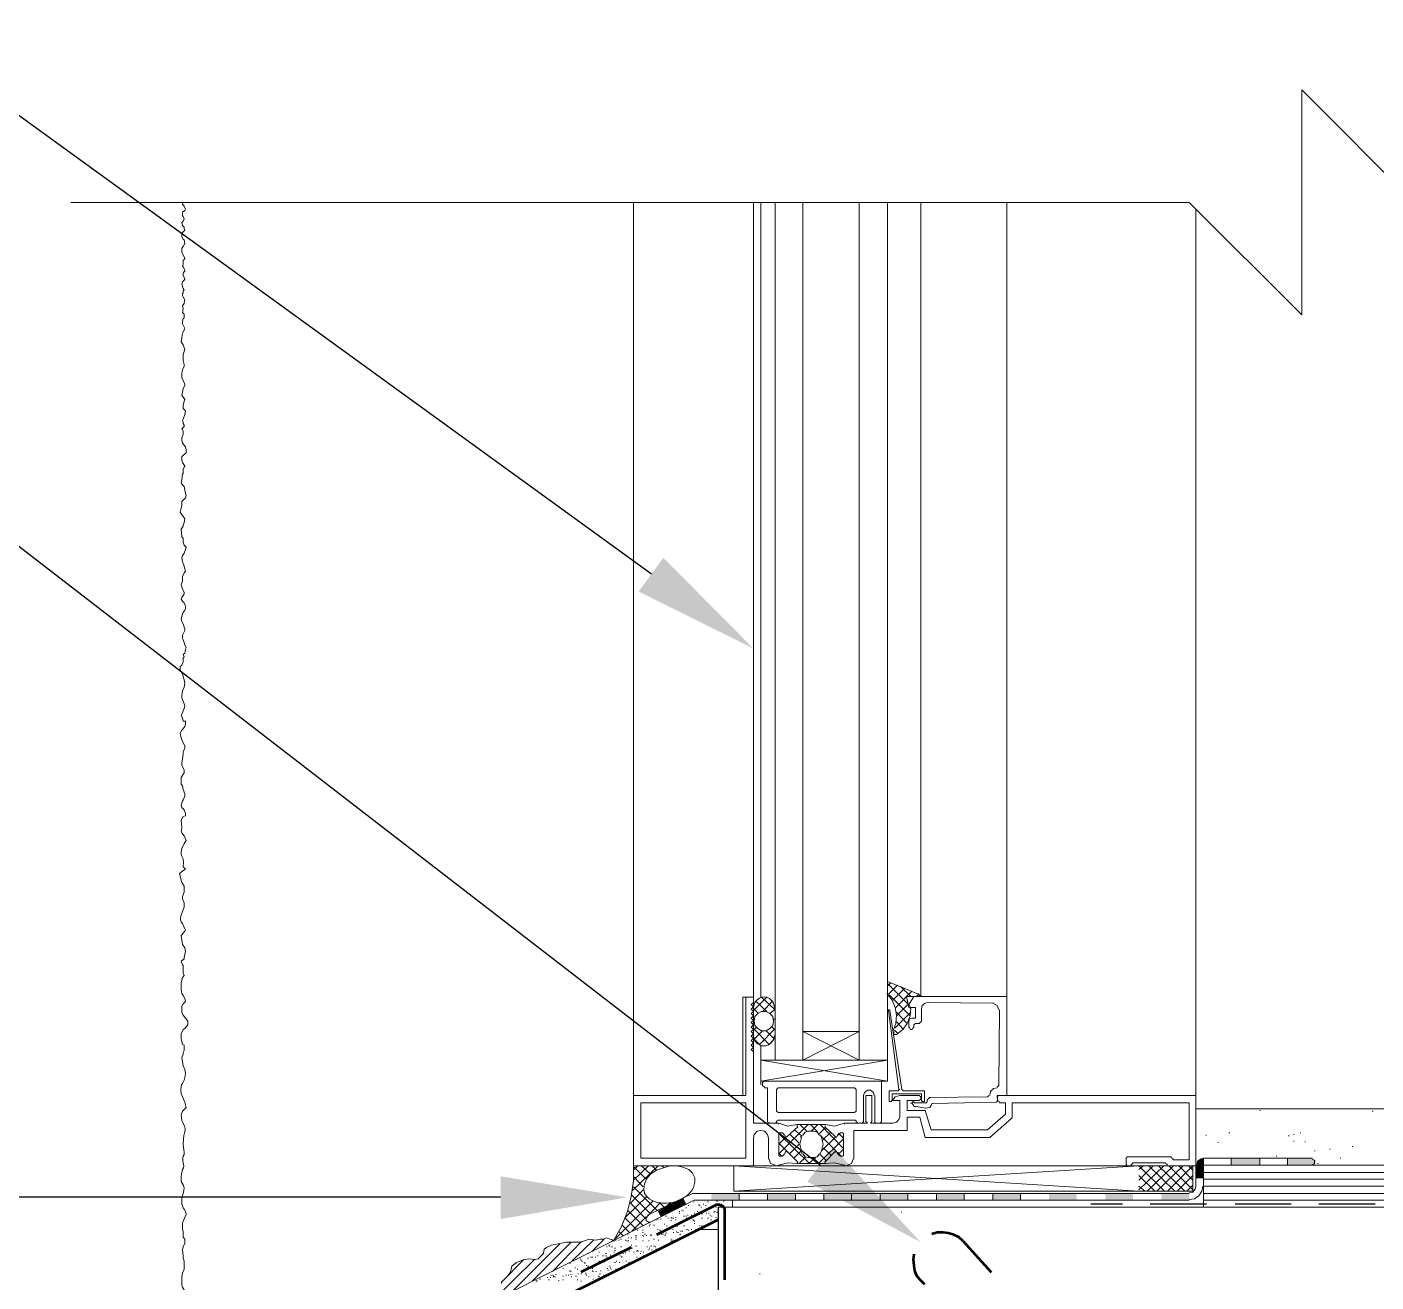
# Model space of a CAD drawing. Header units: millimetres. Extents: x 14 to 201, y 16 to 268.
# Drawn here: x 69.76 to 107.82, y 132.36 to 167.79 of the extents above; entities that cross this region are included whole.
import ezdxf

# ---------------------------------------------------------------- set-up
doc = ezdxf.new("R2010")
doc.units = ezdxf.units.MM
doc.header["$MEASUREMENT"] = 0
doc.layers.get('0').update_dxf_attribs({"linetype": 'CONTINUOUS'})

msp = doc.modelspace()

# ---------------------------------------------------------------- hatches: boundary and pattern name
at = {"true_color": 0x000007}
for points in [[(87.715, 152.802), (90.255, 150.241), (87.016, 151.85)], [(92.52, 136.144), (94.975, 133.477), (91.779, 135.191)], [(102.764, 135.678), (102.955, 135.657), (102.743, 135.657)], [(102.743, 135.657), (102.955, 135.636), (102.743, 135.636)], [(102.743, 135.657), (102.955, 135.657), (102.955, 135.636)], [(102.743, 135.636), (102.955, 135.297), (102.743, 135.297)], [(102.743, 135.636), (102.955, 135.636), (102.955, 135.297)], [(102.785, 135.742), (102.955, 135.721), (102.764, 135.721)], [(102.764, 135.721), (102.955, 135.678), (102.764, 135.678)], [(102.764, 135.721), (102.955, 135.721), (102.955, 135.678)], [(102.764, 135.678), (102.955, 135.678), (102.955, 135.657)], [(102.807, 135.784), (102.955, 135.742), (102.785, 135.742)], [(102.785, 135.742), (102.955, 135.742), (102.955, 135.721)], [(102.828, 135.805), (102.955, 135.784), (102.807, 135.784)], [(102.807, 135.784), (102.955, 135.784), (102.955, 135.742)], [(102.849, 135.826), (102.955, 135.805), (102.828, 135.805)], [(102.828, 135.805), (102.955, 135.805), (102.955, 135.784)], [(102.891, 135.848), (102.955, 135.826), (102.849, 135.826)], [(102.849, 135.826), (102.955, 135.826), (102.955, 135.805)], [(102.891, 135.848), (102.955, 135.848), (102.955, 135.826)], [(103.738, 135.848), (104.542, 135.657), (103.738, 135.657)], [(103.738, 135.848), (104.542, 135.848), (104.542, 135.657)], [(105.325, 135.848), (106.087, 135.826), (105.325, 135.826)], [(105.325, 135.848), (106.066, 135.848), (106.087, 135.826)], [(105.325, 135.826), (106.108, 135.805), (105.325, 135.805)], [(105.325, 135.826), (106.087, 135.826), (106.108, 135.805)], [(105.325, 135.805), (106.13, 135.784), (105.325, 135.784)], [(105.325, 135.805), (106.108, 135.805), (106.13, 135.784)], [(105.325, 135.784), (106.13, 135.763), (105.325, 135.763)], [(105.325, 135.784), (106.13, 135.784), (106.13, 135.763)], [(105.325, 135.763), (106.13, 135.742), (105.325, 135.742)], [(105.325, 135.763), (106.13, 135.763), (106.13, 135.742)], [(105.325, 135.742), (106.13, 135.721), (105.325, 135.721)], [(105.325, 135.742), (106.13, 135.742), (106.13, 135.721)], [(105.325, 135.721), (106.108, 135.699), (105.325, 135.699)], [(105.325, 135.721), (106.13, 135.721), (106.108, 135.699)], [(105.325, 135.699), (106.087, 135.678), (105.325, 135.678)], [(105.325, 135.699), (106.108, 135.699), (106.087, 135.678)], [(105.325, 135.678), (106.087, 135.657), (105.325, 135.657)], [(105.325, 135.678), (106.087, 135.678), (106.087, 135.657)], [(83.121, 135.34), (86.699, 134.747), (83.121, 134.133)], [(89.069, 134.853), (89.852, 134.662), (89.069, 134.662)], [(89.069, 134.853), (89.852, 134.853), (89.852, 134.662)], [(90.657, 134.853), (91.44, 134.662), (90.657, 134.662)], [(90.657, 134.853), (91.44, 134.853), (91.44, 134.662)], [(92.244, 134.853), (93.027, 134.662), (92.244, 134.662)], [(92.244, 134.853), (93.027, 134.853), (93.027, 134.662)], [(93.832, 134.853), (94.615, 134.662), (93.832, 134.662)], [(93.832, 134.853), (94.615, 134.853), (94.615, 134.662)], [(95.419, 134.853), (96.203, 134.662), (95.419, 134.662)], [(95.419, 134.853), (96.203, 134.853), (96.203, 134.662)], [(97.007, 134.853), (97.79, 134.662), (97.007, 134.662)], [(97.007, 134.853), (97.79, 134.853), (97.79, 134.662)], [(98.594, 134.853), (99.378, 134.662), (98.594, 134.662)], [(98.594, 134.853), (99.378, 134.853), (99.378, 134.662)], [(100.182, 134.853), (100.965, 134.662), (100.182, 134.662)], [(100.182, 134.853), (100.965, 134.853), (100.965, 134.662)], [(101.769, 134.853), (102.553, 134.662), (101.769, 134.662)], [(101.769, 134.853), (102.553, 134.853), (102.553, 134.662)], [(87.905, 134.556), (87.99, 134.366), (87.566, 134.366)], [(88.138, 134.662), (88.35, 134.556), (87.905, 134.556)], [(87.905, 134.556), (88.35, 134.556), (87.99, 134.366)], [(88.265, 134.726), (88.307, 134.662), (88.138, 134.662)], [(88.138, 134.662), (88.307, 134.662), (88.35, 134.556)], [(87.566, 134.366), (87.99, 134.366), (87.651, 134.197)]]:
    msp.add_hatch(color=0, dxfattribs=at).paths.add_polyline_path(points)

# ---------------------------------------------------------------- linework, layer by layer
at = {"color": 0, "linetype": 'Continuous', "lineweight": 15, "true_color": 0x000007}
for p, q in [((70.993, 162.835), (102.553, 162.835)), ((90.868, 162.835), (90.868, 138.62)), ((94.043, 138.62), (94.043, 162.835)), ((105.728, 159.66), (102.553, 162.835)), ((94.763, 140.377), (94.636, 140.187)), ((94.636, 140.187), (94.678, 140.123)), ((94.784, 140.398), (94.742, 140.377)), ((95.187, 140.25), (97.028, 140.229)), ((94.636, 139.721), (94.636, 139.552)), ((94.932, 139.658), (94.975, 139.7)), ((94.996, 139.7), (94.996, 140.06)), ((97.197, 140.039), (97.176, 137.901)), ((94.636, 139.552), (94.678, 139.509)), ((94.678, 139.488), (94.742, 139.488)), ((94.742, 139.509), (94.784, 139.552)), ((94.827, 139.658), (94.784, 139.615)), ((94.784, 139.552), (94.784, 139.615)), ((94.827, 139.658), (94.932, 139.658)), ((90.953, 137.837), (90.911, 137.795)), ((93.112, 137.837), (90.953, 137.837)), ((93.154, 137.795), (93.112, 137.837)), ((97.134, 137.858), (97.176, 137.901)), ((89.958, 137.626), (86.931, 137.626)), ((90.911, 137.795), (90.911, 137.181)), ((93.154, 137.181), (93.154, 137.795)), ((93.366, 137.626), (93.366, 136.864)), ((93.684, 136.864), (93.684, 137.626)), ((94.255, 137.583), (94.192, 137.499)), ((94.975, 137.583), (94.932, 137.626)), ((94.932, 137.477), (94.975, 137.52)), ((94.975, 137.583), (94.975, 137.52)), ((95.229, 137.562), (95.187, 137.52)), ((96.859, 137.583), (95.208, 137.562)), ((96.859, 137.583), (96.901, 137.626)), ((97.113, 137.435), (97.155, 137.477)), ((97.155, 137.456), (97.134, 137.583)), ((97.176, 137.626), (97.155, 137.604)), ((97.176, 137.456), (97.197, 137.435)), ((90.911, 137.181), (90.953, 137.139)), ((90.953, 137.139), (93.112, 137.139)), ((93.112, 137.139), (93.154, 137.181)), ((94.7, 137.414), (94.7, 137.393)), ((94.721, 137.414), (94.784, 137.329)), ((137.287, 137.245), (102.743, 137.245)), ((90.678, 136.864), (90.699, 136.842)), ((90.89, 136.842), (90.699, 136.842)), ((90.89, 136.842), (90.911, 136.864)), ((90.911, 136.906), (90.911, 136.864)), ((90.953, 136.927), (90.932, 136.906)), ((93.133, 136.927), (90.953, 136.927)), ((90.974, 136.821), (90.953, 136.821)), ((91.207, 136.461), (91.504, 136.737)), ((91.504, 136.737), (91.482, 136.779)), ((92.287, 136.779), (92.266, 136.737)), ((92.562, 136.461), (92.266, 136.737)), ((92.837, 136.821), (92.816, 136.821)), ((93.154, 136.906), (93.133, 136.927)), ((93.154, 136.864), (93.154, 136.906)), ((93.176, 136.864), (93.197, 136.842)), ((93.324, 136.842), (93.197, 136.842)), ((93.324, 136.842), (93.345, 136.864)), ((93.684, 136.864), (93.705, 136.842)), ((93.832, 136.842), (93.705, 136.842)), ((93.832, 136.842), (93.853, 136.864)), ((90.678, 136.419), (90.678, 135.826)), ((90.995, 136.567), (90.974, 136.546)), ((90.974, 135.932), (90.974, 136.546)), ((90.995, 136.567), (91.059, 136.567)), ((91.08, 136.567), (91.059, 136.567)), ((91.08, 136.567), (91.122, 136.525)), ((91.122, 136.504), (91.122, 136.525)), ((92.71, 136.567), (92.646, 136.525)), ((92.668, 136.525), (92.646, 136.504)), ((92.773, 136.567), (92.71, 136.567)), ((92.71, 136.567), (92.71, 136.567)), ((92.795, 136.546), (92.773, 136.567)), ((92.795, 135.932), (92.795, 136.546)), ((90.974, 135.932), (90.995, 135.911)), ((91.059, 135.911), (90.995, 135.911)), ((91.059, 135.911), (91.08, 135.911)), ((91.122, 135.953), (91.08, 135.911)), ((91.122, 135.953), (91.122, 135.975)), ((91.504, 135.742), (91.207, 136.038)), ((92.266, 135.742), (92.562, 136.038)), ((92.646, 135.975), (92.668, 135.953)), ((92.646, 135.953), (92.71, 135.911)), ((92.71, 135.911), (92.71, 135.911)), ((92.71, 135.911), (92.773, 135.911)), ((92.773, 135.911), (92.795, 135.932)), ((89.26, 135.636), (102.743, 135.636)), ((90.868, 135.636), (90.953, 135.636)), ((90.953, 135.657), (90.974, 135.657)), ((91.482, 135.699), (91.504, 135.742)), ((92.266, 135.742), (92.287, 135.699)), ((92.816, 135.657), (92.837, 135.657)), ((92.9, 135.636), (92.837, 135.636)), ((100.796, 135.869), (100.775, 135.848)), ((100.775, 135.678), (100.775, 135.848)), ((100.775, 135.678), (100.796, 135.657)), ((100.796, 135.89), (102.045, 135.89)), ((100.901, 135.636), (100.796, 135.636)), ((100.901, 135.657), (100.923, 135.678)), ((100.965, 135.721), (100.944, 135.699)), ((100.944, 135.699), (100.944, 135.678)), ((101.875, 135.721), (100.965, 135.721)), ((101.896, 135.699), (101.875, 135.721)), ((101.917, 135.678), (101.917, 135.699)), ((101.917, 135.678), (101.939, 135.657)), ((102.066, 135.848), (102.045, 135.869)), ((102.087, 135.848), (102.087, 135.826)), ((102.087, 135.826), (102.108, 135.805)), ((102.658, 135.636), (102.658, 134.916)), ((137.287, 135.657), (102.743, 135.657)), ((102.743, 135.064), (102.743, 135.657)), ((102.955, 135.848), (102.955, 134.472)), ((103.738, 135.848), (103.738, 135.657)), ((104.542, 135.848), (104.542, 135.657)), ((105.325, 135.848), (105.325, 135.657)), ((102.955, 135.297), (102.743, 135.297)), ((88.54, 134.853), (87.27, 134.239)), ((88.54, 134.853), (102.553, 134.853)), ((89.852, 134.853), (89.852, 134.662)), ((90.657, 134.853), (90.657, 134.662)), ((91.44, 134.853), (91.44, 134.662)), ((92.244, 134.853), (92.244, 134.662)), ((93.027, 134.853), (93.027, 134.662)), ((93.832, 134.853), (93.832, 134.662)), ((94.615, 134.853), (94.615, 134.662)), ((95.419, 134.853), (95.419, 134.662)), ((96.203, 134.853), (96.203, 134.662)), ((97.007, 134.853), (97.007, 134.662)), ((97.79, 134.853), (97.79, 134.662)), ((88.583, 134.662), (73.851, 127.296)), ((88.265, 134.726), (88.35, 134.556)), ((88.583, 134.662), (102.553, 134.662)), ((89.26, 134.472), (135.699, 134.472)), ((89.662, 134.472), (89.662, 134.662)), ((87.566, 134.366), (87.651, 134.197))]:
    msp.add_line(p, q, dxfattribs=at)
at = {"color": 0, "linetype": 'Continuous', "lineweight": 15, "true_color": 0x656565}
for p, q in [((86.868, 162.835), (86.868, 137.626)), ((90.255, 162.835), (90.255, 137.626)), ((90.466, 162.835), (90.466, 140.398)), ((91.652, 138.62), (91.652, 162.835)), ((93.239, 162.835), (93.239, 138.62)), ((94.975, 140.42), (94.975, 162.835)), ((97.409, 140.42), (97.409, 162.835)), ((102.743, 162.623), (102.743, 137.626)), ((94.043, 140.716), (94.128, 140.801)), ((94.615, 140.208), (94.043, 140.779)), ((94.065, 140.483), (94.319, 140.737)), ((94.678, 139.869), (94.086, 140.462)), ((94.192, 140.314), (94.53, 140.652)), ((94.276, 140.102), (94.721, 140.568)), ((94.7, 140.42), (94.403, 140.695)), ((94.848, 140.42), (94.932, 140.483)), ((94.975, 140.42), (94.89, 140.504)), ((94.954, 140.42), (94.911, 140.483)), ((90.255, 140.017), (90.636, 140.398)), ((90.297, 140.25), (90.255, 140.123)), ((90.255, 140.123), (90.255, 139.319)), ((90.403, 139.933), (90.255, 140.081)), ((90.636, 139.996), (90.318, 140.293)), ((90.868, 140.039), (90.487, 140.398)), ((90.509, 139.996), (90.805, 140.293)), ((90.847, 140.102), (90.826, 140.229)), ((90.868, 139.319), (90.868, 140.102)), ((94.297, 139.869), (94.615, 140.187)), ((94.975, 140.42), (94.996, 140.42)), ((90.255, 139.742), (90.297, 139.785)), ((90.297, 139.763), (90.255, 139.785)), ((90.72, 139.933), (90.868, 140.06)), ((90.826, 139.763), (90.868, 139.785)), ((90.868, 139.763), (90.826, 139.785)), ((94.255, 139.531), (94.7, 139.975)), ((94.594, 139.658), (94.297, 139.975)), ((94.488, 139.488), (94.297, 139.7)), ((90.255, 139.467), (90.339, 139.552)), ((90.699, 139.065), (90.255, 139.509)), ((90.276, 139.213), (90.509, 139.446)), ((90.424, 139.065), (90.868, 139.509)), ((90.847, 139.213), (90.614, 139.446)), ((90.868, 139.467), (90.784, 139.552)), ((91.652, 139.425), (93.239, 138.62)), ((93.239, 139.425), (91.652, 138.62)), ((94.34, 139.361), (94.234, 139.467)), ((90.445, 139.044), (90.276, 139.213)), ((90.466, 139.044), (90.466, 137.922)), ((90.678, 139.044), (90.826, 139.192)), ((90.466, 138.62), (94.043, 138.028)), ((90.466, 138.028), (94.043, 138.62)), ((104.542, 137.202), (104.563, 137.202)), ((107.717, 137.181), (107.738, 137.181)), ((90.974, 135.975), (91.8, 136.8)), ((92.287, 136.8), (91.482, 136.8)), ((91.758, 136.61), (91.567, 136.8)), ((92.075, 136.588), (91.863, 136.8)), ((91.885, 136.61), (92.075, 136.8)), ((92.117, 136.546), (92.287, 136.715)), ((92.795, 136.123), (92.138, 136.8)), ((90.974, 136.525), (91.017, 136.567)), ((91.842, 135.699), (90.974, 136.546)), ((90.974, 136.25), (91.165, 136.44)), ((91.546, 136.271), (91.292, 136.525)), ((91.609, 136.483), (91.419, 136.652)), ((91.63, 136.504), (91.588, 136.44)), ((91.969, 136.61), (91.8, 136.61)), ((92.096, 135.699), (92.795, 136.398)), ((92.181, 136.44), (92.138, 136.504)), ((92.604, 136.038), (92.138, 136.504)), ((92.181, 136.059), (92.562, 136.44)), ((92.202, 136.356), (92.435, 136.588)), ((92.625, 136.504), (92.668, 136.546)), ((92.795, 136.419), (92.668, 136.546)), ((103.018, 136.504), (103.039, 136.504)), ((103.357, 136.292), (103.378, 136.292)), ((103.674, 136.567), (103.696, 136.567)), ((105.347, 136.483), (105.368, 136.483)), ((105.495, 136.525), (105.516, 136.525)), ((105.495, 136.334), (105.516, 136.334)), ((105.685, 136.567), (105.706, 136.567)), ((105.812, 136.313), (105.833, 136.313)), ((91.207, 136.038), (90.974, 136.271)), ((91.059, 135.911), (90.974, 135.996)), ((91.271, 135.975), (91.546, 136.25)), ((91.398, 135.848), (91.588, 136.038)), ((91.588, 136.059), (91.63, 135.975)), ((92.138, 135.975), (92.181, 136.059)), ((92.308, 135.784), (92.138, 135.953)), ((92.456, 135.932), (92.223, 136.144)), ((92.731, 135.911), (92.625, 136.017)), ((92.646, 135.953), (92.795, 136.102)), ((105.008, 135.911), (105.029, 135.911)), ((106.087, 136.059), (106.108, 136.059)), ((106.511, 136.102), (106.532, 136.102)), ((107.146, 136.186), (107.167, 136.186)), ((86.847, 134.937), (87.566, 135.636)), ((86.868, 135.234), (87.291, 135.636)), ((86.889, 135.53), (86.995, 135.636)), ((87.228, 135.255), (86.889, 135.594)), ((87.355, 135.403), (87.101, 135.636)), ((87.524, 135.509), (87.397, 135.636)), ((87.715, 135.594), (87.672, 135.636)), ((87.821, 135.636), (87.842, 135.636)), ((87.948, 135.636), (87.969, 135.636)), ((89.704, 135.636), (101.134, 134.916)), ((101.134, 135.636), (89.704, 134.916)), ((92.287, 135.699), (91.482, 135.699)), ((91.546, 135.699), (91.736, 135.89)), ((91.8, 135.869), (91.969, 135.869)), ((91.821, 135.699), (92.012, 135.869)), ((92.117, 135.699), (91.927, 135.869)), ((101.134, 135.53), (101.261, 135.636)), ((101.134, 135.234), (101.536, 135.636)), ((101.134, 134.959), (101.833, 135.636)), ((101.854, 134.916), (101.134, 135.636)), ((101.367, 134.916), (102.108, 135.636)), ((102.15, 134.916), (101.409, 135.636)), ((101.642, 134.916), (102.383, 135.636)), ((102.425, 134.916), (101.685, 135.636)), ((101.939, 134.916), (102.658, 135.636)), ((102.658, 134.959), (101.981, 135.636)), ((102.658, 135.234), (102.256, 135.636)), ((102.658, 135.509), (102.531, 135.636)), ((106.172, 135.699), (106.193, 135.699)), ((106.807, 135.848), (106.828, 135.848)), ((87.143, 135.043), (86.889, 135.318)), ((101.579, 134.916), (101.134, 135.361)), ((102.214, 134.916), (102.658, 135.361)), ((135.699, 135.445), (102.955, 135.445)), ((135.699, 135.255), (102.955, 135.255)), ((86.635, 134.175), (87.249, 134.768)), ((86.783, 134.578), (87.143, 134.959)), ((87.355, 134.281), (86.826, 134.81)), ((87.545, 134.366), (86.868, 135.043)), ((101.304, 134.916), (101.134, 135.064)), ((102.489, 134.916), (102.658, 135.086)), ((135.699, 135.064), (102.955, 135.064)), ((135.699, 134.853), (102.955, 134.853)), ((86.381, 133.604), (87.418, 134.641)), ((87.228, 134.133), (86.783, 134.578)), ((87.27, 134.218), (87.63, 134.599)), ((87.736, 134.472), (87.609, 134.599)), ((87.821, 134.514), (87.926, 134.599)), ((87.926, 134.556), (87.884, 134.599)), ((88.117, 134.641), (88.096, 134.641)), ((88.223, 134.387), (88.244, 134.387)), ((88.35, 134.556), (88.371, 134.556)), ((88.35, 134.451), (88.371, 134.451)), ((88.413, 134.514), (88.434, 134.514)), ((88.561, 134.62), (88.583, 134.62)), ((88.71, 134.535), (88.731, 134.535)), ((88.731, 134.514), (88.752, 134.514)), ((88.773, 134.472), (88.794, 134.472)), ((88.837, 134.556), (88.858, 134.556)), ((88.879, 134.387), (88.9, 134.387)), ((88.9, 134.514), (88.921, 134.514)), ((88.963, 134.62), (88.985, 134.62)), ((89.196, 134.472), (89.217, 134.472)), ((89.217, 134.641), (89.239, 134.641)), ((89.344, 134.556), (89.366, 134.556)), ((89.344, 134.514), (89.366, 134.514)), ((89.408, 134.641), (89.429, 134.641)), ((89.408, 134.514), (89.429, 134.514)), ((89.598, 134.472), (89.62, 134.472)), ((135.699, 134.662), (102.955, 134.662)), ((86.953, 133.837), (86.635, 134.154)), ((87.143, 133.943), (86.72, 134.366)), ((86.826, 133.794), (87.228, 134.197)), ((87.312, 134.027), (87.312, 134.048)), ((87.503, 134.112), (87.524, 134.112)), ((87.545, 134.112), (87.566, 134.112)), ((87.63, 134.133), (87.651, 134.133)), ((87.778, 134.218), (87.799, 134.218)), ((87.842, 134.154), (87.863, 134.154)), ((87.926, 134.175), (87.948, 134.175)), ((87.926, 134.091), (87.948, 134.091)), ((87.948, 134.154), (87.969, 134.154)), ((87.99, 134.154), (88.011, 134.154)), ((88.053, 134.175), (88.075, 134.175)), ((88.053, 134.112), (88.075, 134.112)), ((88.159, 134.345), (88.18, 134.345)), ((88.159, 134.303), (88.18, 134.303)), ((88.18, 134.006), (88.202, 134.006)), ((88.265, 134.366), (88.286, 134.366)), ((88.286, 134.218), (88.307, 134.218)), ((88.35, 134.218), (88.371, 134.218)), ((88.371, 134.154), (88.392, 134.154)), ((88.392, 134.239), (88.413, 134.239)), ((88.477, 134.154), (88.498, 134.154)), ((88.498, 134.239), (88.519, 134.239)), ((88.54, 134.112), (88.561, 134.112)), ((88.561, 134.091), (88.583, 134.091)), ((88.583, 134.303), (88.604, 134.303)), ((88.583, 134.07), (88.604, 134.07)), ((88.583, 134.006), (88.604, 134.006)), ((88.667, 134.345), (88.688, 134.345)), ((88.71, 134.26), (88.731, 134.26)), ((88.794, 134.281), (88.815, 134.281)), ((88.794, 134.154), (88.815, 134.154)), ((88.921, 134.303), (88.942, 134.303)), ((88.963, 134.154), (88.985, 134.154)), ((88.985, 134.303), (89.006, 134.303)), ((88.985, 134.006), (89.006, 134.006)), ((89.027, 134.239), (89.048, 134.239)), ((89.048, 134.112), (89.069, 134.112)), ((89.069, 134.218), (89.09, 134.218)), ((89.133, 134.324), (89.154, 134.324)), ((89.154, 134.345), (89.175, 134.345)), ((89.196, 134.175), (89.217, 134.175)), ((89.217, 134.324), (89.239, 134.324)), ((94.425, 134.324), (94.446, 134.324)), ((86.572, 133.667), (86.466, 133.773)), ((86.762, 133.752), (86.55, 133.964)), ((86.699, 133.71), (86.72, 133.71)), ((86.931, 133.667), (86.953, 133.667)), ((86.931, 133.625), (86.953, 133.625)), ((86.974, 133.816), (86.995, 133.816)), ((87.122, 133.816), (87.143, 133.816)), ((87.122, 133.752), (87.143, 133.752)), ((87.122, 133.667), (87.143, 133.667)), ((87.143, 133.646), (87.164, 133.646)), ((87.143, 133.646), (87.164, 133.646)), ((87.185, 133.71), (87.207, 133.71)), ((87.228, 133.667), (87.249, 133.667)), ((87.312, 133.943), (87.334, 133.943)), ((87.334, 133.985), (87.355, 133.985)), ((87.355, 133.689), (87.376, 133.689)), ((87.355, 133.667), (87.376, 133.667)), ((87.44, 133.964), (87.461, 133.964)), ((87.545, 133.837), (87.566, 133.837)), ((87.566, 133.71), (87.588, 133.71)), ((87.609, 133.816), (87.63, 133.816)), ((87.609, 133.752), (87.63, 133.752)), ((87.63, 133.794), (87.651, 133.794)), ((87.651, 133.71), (87.672, 133.71)), ((87.694, 133.71), (87.715, 133.71)), ((87.736, 133.985), (87.757, 133.985)), ((87.757, 133.689), (87.778, 133.689)), ((87.757, 133.667), (87.778, 133.667)), ((87.778, 133.731), (87.799, 133.731)), ((87.799, 133.943), (87.821, 133.943)), ((87.969, 133.837), (87.99, 133.837)), ((87.99, 133.752), (88.011, 133.752)), ((88.075, 133.964), (88.096, 133.964)), ((88.075, 133.773), (88.096, 133.773)), ((88.096, 133.921), (88.117, 133.921)), ((88.117, 133.752), (88.138, 133.752)), ((88.18, 133.71), (88.202, 133.71)), ((88.18, 133.689), (88.202, 133.689)), ((88.202, 133.794), (88.223, 133.794)), ((88.244, 133.794), (88.265, 133.794)), ((88.286, 133.943), (88.307, 133.943)), ((88.371, 133.837), (88.392, 133.837)), ((88.413, 133.816), (88.434, 133.816)), ((88.498, 133.837), (88.519, 133.837)), ((88.625, 133.837), (88.646, 133.837)), ((88.688, 133.837), (89.26, 133.837)), ((88.731, 133.943), (88.752, 133.943)), ((88.794, 133.943), (88.815, 133.943)), ((83.46, 132.101), (84.794, 133.435)), ((84.01, 132.376), (85.111, 133.477)), ((84.349, 133.287), (84.391, 133.308)), ((84.582, 132.651), (85.407, 133.498)), ((85.132, 132.948), (85.746, 133.541)), ((85.704, 133.223), (86.042, 133.562)), ((86.106, 133.35), (86.127, 133.35)), ((86.169, 133.392), (86.191, 133.392)), ((86.191, 133.371), (86.212, 133.371)), ((86.254, 133.498), (86.296, 133.541)), ((86.254, 133.35), (86.275, 133.35)), ((86.318, 133.519), (86.339, 133.519)), ((86.339, 133.308), (86.36, 133.308)), ((86.339, 133.244), (86.36, 133.244)), ((86.381, 133.562), (86.36, 133.583)), ((86.36, 133.541), (86.381, 133.541)), ((86.445, 133.541), (86.466, 133.541)), ((86.508, 133.562), (86.529, 133.562)), ((86.508, 133.35), (86.529, 133.35)), ((86.635, 133.541), (86.656, 133.541)), ((86.677, 133.519), (86.699, 133.519)), ((86.72, 133.604), (86.741, 133.604)), ((86.72, 133.519), (86.741, 133.519)), ((86.762, 133.35), (86.783, 133.35)), ((86.804, 133.604), (86.826, 133.604)), ((86.804, 133.392), (86.826, 133.392)), ((86.826, 133.308), (86.847, 133.308)), ((86.931, 133.562), (86.953, 133.562)), ((86.931, 133.371), (86.953, 133.371)), ((86.974, 133.244), (86.995, 133.244)), ((87.122, 133.519), (87.143, 133.519)), ((87.249, 133.35), (87.27, 133.35)), ((87.291, 133.519), (87.312, 133.519)), ((87.291, 133.265), (87.312, 133.265)), ((87.312, 133.308), (87.334, 133.308)), ((87.355, 133.371), (87.376, 133.371)), ((87.376, 133.265), (87.397, 133.265)), ((87.44, 133.562), (87.461, 133.562)), ((87.44, 133.371), (87.461, 133.371)), ((87.482, 133.35), (87.503, 133.35)), ((87.503, 133.287), (87.524, 133.287)), ((87.566, 133.541), (87.588, 133.541)), ((87.757, 133.371), (87.778, 133.371)), ((87.926, 133.562), (87.948, 133.562)), ((87.926, 133.519), (87.948, 133.519)), ((87.948, 133.498), (87.969, 133.498)), ((87.969, 133.541), (87.99, 133.541)), ((82.889, 131.826), (84.074, 132.99)), ((83.143, 132.355), (83.778, 132.99)), ((85.069, 132.884), (85.09, 132.884)), ((85.238, 132.99), (85.259, 132.99)), ((85.365, 133.011), (85.386, 133.011)), ((85.386, 132.969), (85.407, 132.969)), ((85.407, 132.948), (85.429, 132.948)), ((85.471, 132.905), (85.492, 132.905)), ((85.492, 132.884), (85.513, 132.884)), ((85.577, 133.159), (85.598, 133.159)), ((85.577, 133.032), (85.598, 133.032)), ((85.662, 133.054), (85.683, 133.054)), ((85.704, 133.054), (85.725, 133.054)), ((85.725, 133.223), (85.746, 133.223)), ((85.788, 133.054), (85.81, 133.054)), ((85.852, 133.096), (85.873, 133.096)), ((85.894, 133.202), (85.915, 133.202)), ((85.894, 132.948), (85.915, 132.948)), ((85.894, 132.884), (85.915, 132.884)), ((85.958, 132.905), (85.979, 132.905)), ((86, 133.096), (86.021, 133.096)), ((86.021, 132.969), (86.042, 132.969)), ((86.042, 132.927), (86.064, 132.927)), ((86.085, 133.159), (86.106, 133.159)), ((86.085, 133.096), (86.106, 133.096)), ((86.106, 133.054), (86.127, 133.054)), ((86.212, 133.117), (86.233, 133.117)), ((86.318, 133.202), (86.339, 133.202)), ((86.339, 132.905), (86.36, 132.905)), ((86.381, 132.948), (86.402, 132.948)), ((86.423, 133.138), (86.445, 133.138)), ((86.466, 132.905), (86.487, 132.905)), ((86.487, 133.096), (86.508, 133.096)), ((86.508, 133.159), (86.529, 133.159)), ((86.529, 133.075), (86.55, 133.075)), ((86.529, 133.054), (86.55, 133.054)), ((86.572, 133.159), (86.593, 133.159)), ((86.635, 133.181), (86.656, 133.181)), ((86.656, 132.948), (86.677, 132.948)), ((86.741, 133.223), (86.762, 133.223)), ((86.741, 132.905), (86.762, 132.905)), ((86.868, 133.202), (86.889, 133.202)), ((86.889, 132.948), (86.91, 132.948)), ((86.953, 133.223), (86.974, 133.223)), ((86.953, 133.054), (86.974, 133.054)), ((86.995, 133.223), (87.016, 133.223)), ((87.058, 133.159), (87.08, 133.159)), ((87.08, 133.223), (87.101, 133.223)), ((87.143, 133.202), (87.164, 133.202)), ((87.143, 133.096), (87.164, 133.096)), ((84.434, 132.482), (84.455, 132.482)), ((84.519, 132.482), (84.54, 132.482)), ((84.54, 132.546), (84.561, 132.546)), ((84.582, 132.546), (84.603, 132.546)), ((84.603, 132.524), (84.624, 132.524)), ((84.603, 132.503), (84.624, 132.503)), ((84.646, 132.503), (84.667, 132.503)), ((84.667, 132.567), (84.688, 132.567)), ((84.878, 132.736), (84.9, 132.736)), ((84.878, 132.524), (84.9, 132.524)), ((84.963, 132.546), (84.984, 132.546)), ((85.027, 132.546), (85.048, 132.546)), ((85.069, 132.673), (85.09, 132.673)), ((85.09, 132.651), (85.111, 132.651)), ((85.09, 132.567), (85.111, 132.567)), ((85.09, 132.567), (85.111, 132.567)), ((85.111, 132.503), (85.132, 132.503)), ((85.217, 132.757), (85.238, 132.757)), ((85.238, 132.524), (85.259, 132.524)), ((85.281, 132.715), (85.302, 132.715)), ((85.302, 132.588), (85.323, 132.588)), ((85.386, 132.588), (85.407, 132.588)), ((85.513, 132.609), (85.535, 132.609)), ((85.513, 132.588), (85.535, 132.588)), ((85.535, 132.821), (85.556, 132.821)), ((85.535, 132.546), (85.556, 132.546)), ((85.577, 132.8), (85.598, 132.8)), ((85.598, 132.503), (85.619, 132.503)), ((85.704, 132.757), (85.725, 132.757)), ((85.704, 132.736), (85.725, 132.736)), ((85.704, 132.673), (85.725, 132.673)), ((85.725, 132.651), (85.746, 132.651)), ((85.81, 132.651), (85.831, 132.651)), ((85.873, 132.524), (85.894, 132.524)), ((85.894, 132.503), (85.915, 132.503)), ((85.915, 132.588), (85.937, 132.588)), ((85.937, 132.673), (85.958, 132.673)), ((86.021, 132.546), (86.042, 132.546)), ((86.127, 132.736), (86.148, 132.736)), ((86.148, 132.694), (86.169, 132.694)), ((86.191, 132.8), (86.212, 132.8)), ((86.212, 132.757), (86.233, 132.757)), ((86.233, 132.715), (86.254, 132.715)), ((86.339, 132.673), (86.36, 132.673)), ((86.36, 132.715), (86.381, 132.715)), ((90.424, 132.588), (90.445, 132.588)), ((84.116, 132.397), (84.138, 132.397)), ((84.138, 132.376), (84.159, 132.376)), ((84.222, 132.44), (84.243, 132.44)), ((84.476, 132.419), (84.497, 132.419)), ((84.751, 132.397), (84.773, 132.397)), ((84.878, 132.419), (84.9, 132.419)), ((85.281, 132.419), (85.302, 132.419)), ((85.386, 132.376), (85.407, 132.376)), ((85.725, 132.44), (85.746, 132.44))]:
    msp.add_line(p, q, dxfattribs=at)
at = {"color": 0, "linetype": 'Continuous', "lineweight": 25, "true_color": 0x000007}
for p, q in [((83.121, 134.747), (49.615, 134.747)), ((89.26, 134.472), (89.26, 77.766)), ((100.669, 134.556), (99.78, 134.556)), ((103.039, 134.556), (101.452, 134.556)), ((105.431, 134.556), (103.844, 134.556)), ((107.802, 134.556), (106.214, 134.556))]:
    msp.add_line(p, q, dxfattribs=at)
at = {"color": 0, "linetype": 'Continuous', "lineweight": 53, "true_color": 0x000007}
for p, q in [((89.26, 134.112), (80.92, 129.942)), ((86.804, 133.329), (85.386, 132.63)), ((96.16, 133.519), (96.965, 132.63))]:
    msp.add_line(p, q, dxfattribs=at)
at = {"color": 0, "linetype": 'Continuous', "lineweight": 25, "true_color": 0x000007}
for points in [[(87.376, 152.337), (53.996, 176.551), (49.72, 176.551)], [(92.138, 135.657), (54.25, 164.91), (49.974, 164.91)]]:
    msp.add_lwpolyline(points, dxfattribs=at)
at = {"color": 0, "linetype": 'Continuous', "lineweight": 15, "true_color": 0x000007}
for points in [[(105.728, 159.66), (105.728, 166.01), (108.903, 162.835)], [(90.953, 136.842), (90.255, 136.842), (90.255, 138.853), (90.191, 138.917), (90.255, 138.98), (90.191, 139.044), (90.255, 139.107), (90.191, 139.171), (90.255, 139.234), (90.191, 139.298), (90.255, 139.361), (90.191, 139.425), (90.255, 139.488), (90.191, 139.552), (90.255, 139.615), (90.191, 139.679), (90.255, 139.742), (90.191, 139.806), (90.255, 139.869), (90.191, 139.933), (90.255, 139.996), (90.191, 140.06), (90.255, 140.123), (90.191, 140.187), (90.255, 140.25), (90.255, 140.398), (90.043, 140.398), (90.043, 137.626), (86.868, 137.626), (86.868, 135.636), (90.255, 135.636), (90.255, 136.419)], [(89.958, 137.626), (89.958, 140.398), (90.255, 140.398)], [(94.678, 140.102), (94.827, 140.102), (94.827, 139.806), (94.721, 139.806)], [(97.155, 137.477), (97.134, 137.626), (97.409, 137.626), (97.409, 140.42), (94.784, 140.42)], [(95.187, 140.25), (95.102, 140.229), (95.017, 140.166), (94.996, 140.06)], [(97.176, 140.039), (97.134, 140.166), (97.007, 140.229)], [(94.446, 137.795), (94.107, 140.017), (94.107, 140.039), (94.065, 140.039), (94.065, 140.017), (94.361, 137.795)], [(94.721, 139.806), (94.657, 139.785), (94.636, 139.721)], [(90.572, 138.028), (90.509, 137.986), (90.509, 137.901), (90.572, 137.858)], [(90.572, 138.028), (93.874, 138.028), (93.874, 136.864)], [(90.657, 136.864), (90.657, 137.837), (90.572, 137.837)], [(97.134, 137.837), (97.028, 137.816), (96.943, 137.731), (96.922, 137.626)], [(92.837, 136.842), (93.472, 136.842), (93.43, 136.885), (93.43, 137.626)], [(93.663, 137.626), (93.641, 137.71), (93.557, 137.774), (93.472, 137.774), (93.387, 137.71), (93.366, 137.626)], [(93.43, 137.626), (93.599, 137.626), (93.599, 136.885), (93.557, 136.842), (94.192, 136.842)], [(94.34, 137.753), (94.086, 137.753), (94.086, 137.456), (94.149, 137.456), (94.149, 137.477), (94.17, 137.477), (94.17, 137.668), (94.996, 137.668)], [(94.382, 137.033), (94.382, 137.477), (94.192, 137.477), (94.192, 137.499)], [(94.255, 137.583), (94.382, 137.626), (94.932, 137.626)], [(94.34, 137.753), (94.361, 137.774), (94.361, 137.795), (94.382, 137.795), (94.361, 137.795)], [(94.446, 137.795), (94.467, 137.774), (94.467, 137.753), (94.488, 137.753)], [(94.996, 137.668), (94.996, 137.477), (95.017, 137.456), (95.081, 137.456), (95.081, 137.753), (94.488, 137.753)], [(94.932, 137.477), (94.594, 137.477), (94.594, 137.202), (95.102, 137.202), (95.271, 136.652), (96.859, 136.652), (97.367, 137.097), (97.367, 137.414), (97.197, 137.414)], [(94.805, 137.414), (94.763, 137.456), (94.721, 137.414)], [(95.165, 137.52), (95.144, 137.414), (94.805, 137.414)], [(95.292, 137.393), (95.313, 137.393), (97.113, 137.435)], [(97.176, 137.626), (102.743, 137.626), (102.743, 135.636), (101.939, 135.636)], [(102.108, 135.805), (102.553, 135.805), (102.553, 137.414), (97.557, 137.414), (97.557, 136.991), (96.922, 136.44), (95.102, 136.44), (94.954, 137.012), (94.594, 137.012), (94.594, 136.631), (93.091, 136.631), (93.091, 135.826)], [(94.784, 137.308), (94.848, 137.308), (95.123, 137.266)], [(95.123, 137.266), (95.229, 137.287), (95.292, 137.372)], [(91.482, 136.8), (91.228, 136.758), (90.974, 136.842)], [(92.287, 136.8), (92.541, 136.758), (92.816, 136.842)], [(94.192, 136.842), (94.297, 136.864), (94.361, 136.948), (94.382, 137.033)], [(90.678, 136.419), (90.657, 136.525), (90.572, 136.61), (90.466, 136.631), (90.36, 136.61), (90.276, 136.525), (90.255, 136.419)], [(91.144, 136.504), (91.165, 136.44), (91.207, 136.461)], [(92.562, 136.461), (92.604, 136.44), (92.625, 136.504)], [(91.207, 136.017), (91.165, 136.038), (91.144, 135.975)], [(92.625, 135.975), (92.604, 136.038), (92.562, 136.017)], [(102.658, 134.916), (89.704, 134.916), (89.704, 135.636)], [(90.699, 135.826), (90.741, 135.699), (90.868, 135.657)], [(90.974, 135.657), (91.228, 135.721), (91.482, 135.699)], [(92.816, 135.657), (92.541, 135.721), (92.287, 135.699)], [(92.9, 135.657), (93.027, 135.699), (93.07, 135.826)], [(102.955, 135.848), (102.87, 135.826), (102.785, 135.763), (102.764, 135.657)], [(102.955, 135.064), (102.955, 135.848), (106.024, 135.848)], [(106.024, 135.657), (106.087, 135.699), (106.087, 135.784), (106.024, 135.826)], [(102.553, 134.874), (102.658, 134.895), (102.722, 134.98), (102.743, 135.064)], [(102.553, 134.684), (102.701, 134.705), (102.828, 134.789), (102.912, 134.916), (102.934, 135.064)], [(87.27, 134.218), (87.228, 134.154), (87.228, 134.091), (87.291, 134.048), (87.355, 134.048)], [(83.143, 132.313), (83.143, 132.355), (83.312, 132.524), (83.397, 132.63), (83.439, 132.8), (83.566, 132.905), (83.735, 132.969), (83.905, 133.011), (84.095, 132.99), (84.18, 133.011), (84.328, 133.159), (84.349, 133.287), (84.413, 133.329), (84.561, 133.392), (84.984, 133.477), (85.386, 133.477), (85.619, 133.562), (85.81, 133.541), (85.937, 133.562), (86.021, 133.562), (86.106, 133.604), (86.212, 133.562), (86.318, 133.541)]]:
    msp.add_lwpolyline(points, dxfattribs=at)
at = {"color": 0, "linetype": 'Continuous', "lineweight": 15, "true_color": 0x656565}
for points in [[(74.168, 161.015), (74.147, 161.036), (74.168, 161.078), (74.168, 161.205), (74.189, 161.226), (74.21, 161.248), (74.168, 161.353), (74.147, 161.396), (74.126, 161.438), (74.126, 161.544), (74.168, 161.586), (74.21, 161.671), (74.189, 161.777), (74.168, 161.798), (74.126, 161.861), (74.126, 161.967), (74.21, 162.052), (74.189, 162.094), (74.189, 162.137), (74.147, 162.179), (74.126, 162.264), (74.168, 162.306), (74.189, 162.369), (74.168, 162.433), (74.147, 162.454), (74.147, 162.56), (74.21, 162.602), (74.232, 162.645), (74.189, 162.729), (74.147, 162.772), (74.168, 162.835)], [(74.189, 151.532), (74.168, 151.553), (74.105, 151.638), (74.126, 151.68), (74.189, 151.786), (74.189, 151.828), (74.147, 151.913), (74.105, 152.04), (74.147, 152.146), (74.147, 152.273), (74.189, 152.379), (74.232, 152.421), (74.21, 152.485), (74.189, 152.569), (74.147, 152.696), (74.126, 152.802), (74.147, 152.866), (74.189, 152.929), (74.232, 153.035), (74.253, 153.098), (74.189, 153.162), (74.168, 153.247), (74.168, 153.352), (74.126, 153.395), (74.105, 153.606), (74.168, 153.691), (74.168, 153.712), (74.189, 153.797), (74.21, 153.903), (74.083, 154.093), (74.105, 154.199), (74.126, 154.284), (74.126, 154.39), (74.232, 154.495), (74.253, 154.559), (74.232, 154.622), (74.21, 154.707), (74.189, 154.813), (74.126, 154.876), (74.105, 154.94), (74.126, 155.003), (74.147, 155.173), (74.168, 155.173), (74.168, 155.3), (74.21, 155.384), (74.147, 155.49), (74.126, 155.554), (74.126, 155.66), (74.253, 155.765), (74.253, 155.85), (74.232, 155.935), (74.147, 156.041), (74.126, 156.125), (74.126, 156.189), (74.168, 156.295), (74.168, 156.379), (74.126, 156.443), (74.147, 156.464), (74.168, 156.485), (74.189, 156.506), (74.189, 156.549), (74.168, 156.591), (74.168, 156.633), (74.147, 156.676), (74.168, 156.718), (74.21, 156.845), (74.232, 156.951), (74.168, 157.014), (74.168, 157.099), (74.189, 157.226), (74.21, 157.268), (74.126, 157.395), (74.147, 157.48), (74.168, 157.586), (74.21, 157.67), (74.21, 157.713), (74.168, 157.797), (74.168, 157.819), (74.126, 157.882), (74.126, 158.009), (74.147, 158.115), (74.189, 158.2), (74.189, 158.263), (74.168, 158.369), (74.168, 158.538), (74.189, 158.623), (74.21, 158.686), (74.168, 158.813), (74.105, 158.898), (74.126, 159.025), (74.147, 159.131), (74.168, 159.173), (74.21, 159.279), (74.147, 159.406), (74.147, 159.47), (74.168, 159.554), (74.189, 159.575), (74.189, 159.681), (74.147, 159.724), (74.168, 159.829), (74.147, 159.914), (74.189, 159.978), (74.189, 159.999), (74.21, 160.083), (74.168, 160.168), (74.147, 160.21), (74.147, 160.274), (74.168, 160.274), (74.168, 160.337), (74.189, 160.359), (74.168, 160.401), (74.126, 160.528), (74.147, 160.591), (74.21, 160.655), (74.189, 160.718)], [(74.189, 144.738), (74.253, 144.822), (74.189, 144.949), (74.126, 145.034), (74.105, 145.097), (74.126, 145.161), (74.126, 145.203), (74.105, 145.373), (74.126, 145.436), (74.168, 145.5), (74.232, 145.521), (74.232, 145.584), (74.189, 145.69), (74.126, 145.754), (74.105, 145.817), (74.147, 145.944), (74.168, 145.965), (74.21, 146.071), (74.21, 146.135), (74.168, 146.262), (74.147, 146.367), (74.105, 146.41), (74.105, 146.6), (74.189, 146.727), (74.189, 146.812), (74.126, 146.939), (74.126, 147.002), (74.147, 147.129), (74.168, 147.256), (74.168, 147.32), (74.21, 147.426), (74.21, 147.489), (74.147, 147.616), (74.105, 147.722), (74.083, 147.849), (74.126, 147.934), (74.147, 147.955), (74.21, 148.04), (74.232, 148.103), (74.232, 148.188), (74.168, 148.188), (74.147, 148.272), (74.105, 148.357), (74.147, 148.421), (74.168, 148.484), (74.189, 148.548), (74.21, 148.632), (74.126, 148.844), (74.126, 148.907), (74.147, 149.056), (74.189, 149.14), (74.21, 149.267), (74.189, 149.352), (74.168, 149.437), (74.168, 149.479), (74.105, 149.585), (74.083, 149.648), (74.083, 149.733), (74.126, 149.775), (74.168, 149.86), (74.168, 149.966), (74.189, 150.008), (74.168, 150.072), (74.21, 150.114), (74.232, 150.22), (74.253, 150.262), (74.21, 150.347), (74.168, 150.495), (74.147, 150.537), (74.147, 150.622), (74.21, 150.749), (74.21, 150.791), (74.168, 150.939), (74.126, 151.003), (74.105, 151.066), (74.126, 151.151)], [(74.189, 142.938), (74.189, 143.065), (74.147, 143.171), (74.147, 143.235), (74.189, 143.362), (74.189, 143.531), (74.126, 143.637), (74.062, 143.891), (74.232, 144.018), (74.168, 144.081)], [(74.232, 138.239), (74.21, 138.366), (74.168, 138.451), (74.147, 138.578), (74.126, 138.684), (74.168, 138.79), (74.168, 138.832), (74.189, 138.896), (74.189, 139.044), (74.147, 139.065), (74.126, 139.15), (74.105, 139.234), (74.105, 139.361), (74.168, 139.488), (74.21, 139.509), (74.295, 139.615), (74.295, 139.721), (74.168, 139.89), (74.126, 139.975), (74.126, 140.144), (74.168, 140.208), (74.232, 140.271), (74.21, 140.356), (74.168, 140.441), (74.126, 140.504), (74.105, 140.61), (74.105, 140.801), (74.126, 140.885), (74.147, 140.949), (74.189, 141.012), (74.168, 141.076), (74.168, 141.287), (74.147, 141.309), (74.105, 141.414), (74.189, 141.478), (74.189, 141.52), (74.232, 141.69), (74.21, 141.795), (74.147, 141.88), (74.126, 142.007), (74.105, 142.134), (74.21, 142.261), (74.232, 142.303), (74.189, 142.367), (74.147, 142.473)], [(94.911, 140.483), (94.043, 140.843), (94.043, 140.504)], [(94.192, 139.425), (94.276, 139.658), (94.297, 139.89), (94.255, 140.102), (94.17, 140.314), (94.022, 140.504)], [(94.297, 139.34), (94.467, 139.488), (94.594, 139.658), (94.678, 139.869), (94.7, 140.081)], [(94.636, 140.102), (94.573, 140.42), (94.975, 140.42)], [(94.7, 140.081), (94.636, 140.102), (94.657, 140.102)], [(94.213, 139.425), (94.213, 139.34), (94.297, 139.34)], [(90.255, 139.319), (90.276, 139.192), (90.36, 139.086), (90.487, 139.023), (90.614, 139.023), (90.741, 139.086), (90.826, 139.192), (90.847, 139.319)], [(74.147, 136.864), (74.126, 136.906), (74.105, 137.075), (74.147, 137.181), (74.253, 137.287), (74.21, 137.435), (74.105, 137.668)], [(91.609, 136.44), (91.567, 136.25), (91.609, 136.059)], [(91.8, 136.61), (91.715, 136.588), (91.652, 136.504)], [(92.117, 136.504), (92.054, 136.588), (91.969, 136.61)], [(92.181, 136.059), (92.223, 136.25), (92.181, 136.44)], [(74.168, 135.911), (74.189, 135.953), (74.189, 136.017)], [(91.652, 135.975), (91.715, 135.89), (91.8, 135.869)], [(91.969, 135.869), (92.054, 135.89), (92.117, 135.975)], [(74.105, 135.191), (74.105, 135.34), (74.126, 135.445), (74.147, 135.53)], [(86.318, 133.541), (86.529, 133.921), (86.699, 134.345), (86.804, 134.768), (86.868, 135.213), (86.868, 135.657)], [(88.604, 135.297), (88.54, 135.424), (88.434, 135.53), (88.265, 135.594), (88.096, 135.636), (87.905, 135.636), (87.694, 135.572), (87.524, 135.509), (87.355, 135.403), (87.249, 135.276), (87.185, 135.128), (87.164, 134.98), (87.185, 134.853)], [(88.561, 135.022), (88.604, 135.17), (88.604, 135.297)], [(74.168, 131.868), (74.21, 132.016), (74.21, 132.101), (74.147, 132.207), (74.126, 132.27), (74.126, 132.503), (74.147, 132.609), (74.189, 132.715), (74.189, 132.948), (74.168, 133.032), (74.168, 133.096), (74.147, 133.265), (74.168, 133.35), (74.21, 133.456), (74.21, 133.562), (74.168, 133.625), (74.168, 133.773), (74.147, 133.858), (74.147, 134.027), (74.21, 134.175), (74.253, 134.26), (74.232, 134.345), (74.189, 134.408), (74.168, 134.451)]]:
    msp.add_lwpolyline(points, dxfattribs=at)
msp.add_lwpolyline([(90.826, 139.721), (90.805, 139.848), (90.72, 139.933), (90.614, 139.996), (90.487, 139.996), (90.382, 139.933), (90.297, 139.848), (90.276, 139.721), (90.297, 139.594), (90.382, 139.509), (90.487, 139.446), (90.614, 139.446), (90.72, 139.509), (90.805, 139.594)], close=True, dxfattribs=at)
at = {"color": 0, "linetype": 'Continuous', "lineweight": 15, "true_color": 0x000007}
for points in [[(93.239, 138.62), (91.652, 138.62), (91.652, 139.425), (93.239, 139.425)], [(90.466, 138.028), (94.043, 138.028), (94.043, 138.62), (90.466, 138.62)], [(87.08, 137.414), (90.043, 137.414), (90.043, 135.848), (87.08, 135.848)]]:
    msp.add_lwpolyline(points, close=True, dxfattribs=at)
at = {"color": 0, "linetype": 'Continuous', "lineweight": 53, "true_color": 0x000007}
for points in [[(89.45, 132.419), (89.45, 134.408), (89.429, 134.451), (89.387, 134.493), (89.302, 134.535), (89.196, 134.535), (89.175, 134.514), (87.524, 133.689)], [(96.16, 133.519), (96.054, 133.625), (95.906, 133.689), (95.758, 133.731), (95.61, 133.752), (95.441, 133.752), (95.292, 133.71)], [(94.784, 133.138), (94.763, 132.99), (94.784, 132.821), (94.805, 132.673), (94.869, 132.524), (94.975, 132.397), (95.081, 132.292)]]:
    msp.add_lwpolyline(points, dxfattribs=at)
at = {"color": 0, "linetype": 'Continuous', "lineweight": 15, "true_color": 0x656565}
for points in [[(74.189, 160.718), (74.093, 160.929), (74.302, 160.82), (74.168, 161.015)], [(74.126, 151.151), (74.162, 151.324), (74.302, 151.322), (74.189, 151.532)], [(74.168, 144.081), (74.215, 144.507), (73.983, 144.279), (74.189, 144.738)], [(74.147, 142.473), (74.012, 142.614), (74.138, 142.749), (74.189, 142.938)], [(90.826, 140.229), (90.687, 140.457), (90.463, 140.467), (90.297, 140.25)], [(74.105, 137.668), (74.073, 138.046), (74.193, 137.884), (74.232, 138.239)], [(74.189, 136.017), (74.097, 136.687), (74.333, 136.537), (74.147, 136.864)], [(74.147, 135.53), (74.239, 135.66), (74.105, 135.781), (74.168, 135.911)], [(74.168, 134.451), (74.007, 134.781), (74.337, 134.945), (74.105, 135.191)], [(87.185, 134.853), (87.468, 134.381), (88.361, 134.57), (88.561, 135.022)]]:
    msp.add_open_spline(points, degree=3, dxfattribs=at)

doc.saveas('drawing.dxf')
